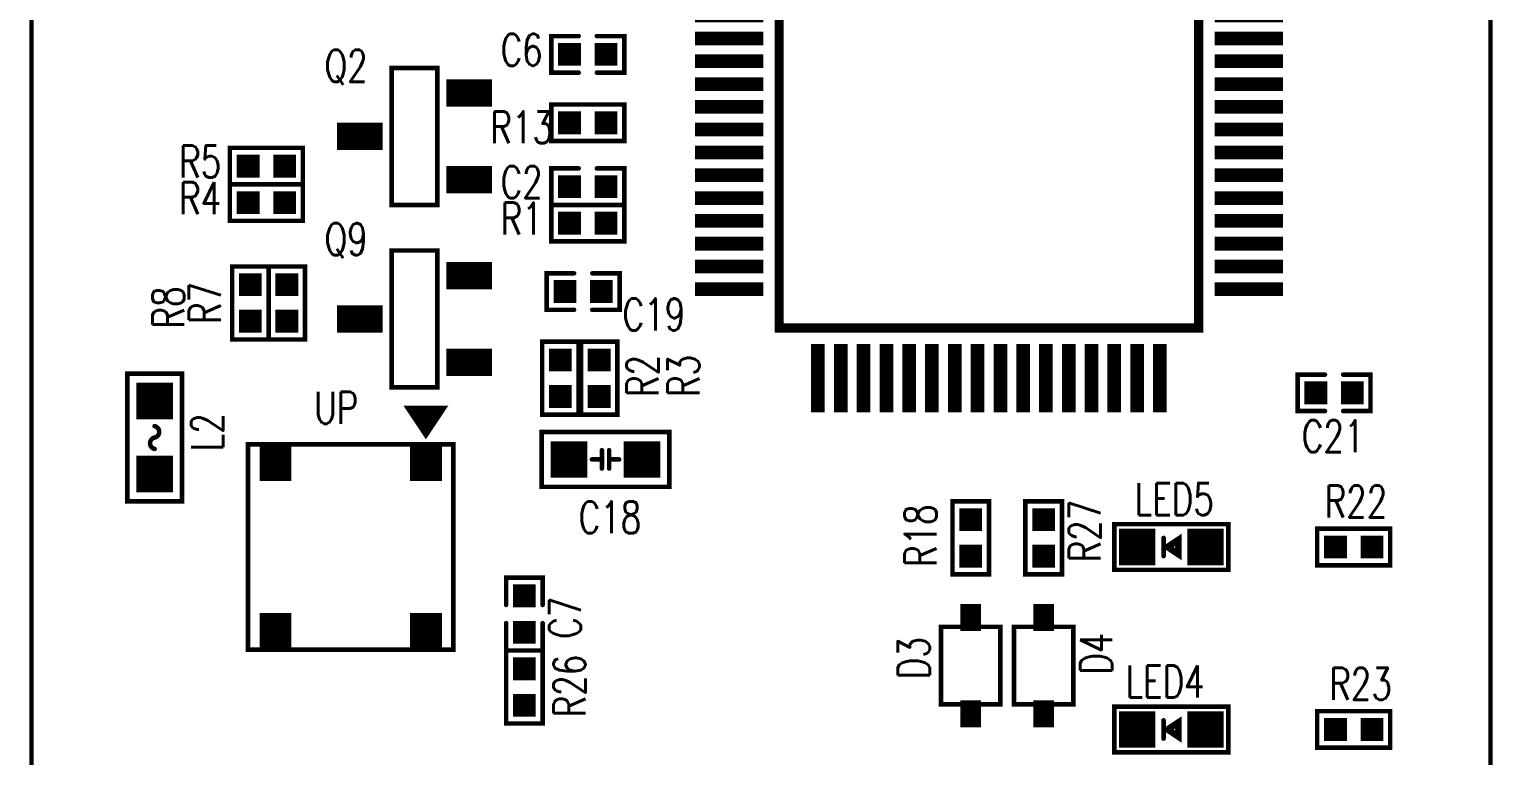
# Model space of a CAD drawing. Extents: x -1.2 to 32.1, y -19.6 to 61.6.
# Drawn here: x -0.05 to 32.05, y 21.42 to 37.35 of the extents above; entities that cross this region are included whole.
import ezdxf
from ezdxf.enums import TextEntityAlignment as Align

# ---------------------------------------------------------------- set-up
doc = ezdxf.new("R2010")
doc.units = 0
doc.header["$MEASUREMENT"] = 0
doc.layers.get('0').update_dxf_attribs({"linetype": 'CONTINUOUS'})
for name, color, linetype in [('BOARD_OUTLINE_00', 254, 'CONTINUOUS'), ('DRIL_NPLTE_THRU_01', 96, 'CONTINUOUS'), ('DRIL_PLTE_THRU_01', 96, 'CONTINUOUS'), ('PADS_INNER', 3, 'CONTINUOUS'), ('PADS_TOP', 3, 'CONTINUOUS'), ('PART_NAME_01', 254, 'CONTINUOUS'), ('PART_TOP_2DLINE_00', 255, 'CONTINUOUS'), ('PART_TOP_2DLINE_01', 255, 'CONTINUOUS'), ('PART_TOP_2DLINE_126', 254, 'CONTINUOUS')]:
    doc.layers.add(name, color=color, linetype=linetype)
doc.styles.add('W0$1', font='simplex', dxfattribs={"width": 0.75})

# ---------------------------------------------------------------- blocks, each defined once
blk = doc.blocks.new('BOARD_1')
at = {"layer": 'BOARD_OUTLINE_00', "const_width": 0.1}
blk.add_lwpolyline([(0, -1), (32, -1), (32, 59), (0, 59)], close=True, dxfattribs=at)
blk = doc.blocks.new('SMOOTH_0$1')
at = {"const_width": 0.05}
blk.add_lwpolyline([(-0.025, 0, 1), (0.025, 0, 1)], format="xyb", close=True, dxfattribs=at)
blk = doc.blocks.new('PART_BODY_TOP_6')
at = {"layer": 'PART_TOP_2DLINE_01', "const_width": 0.1}
for points in [[(-0.2, 0.4), (-0.8, 0.4), (-0.8, -0.4), (-0.2, -0.4)], [(0.2, 0.4), (0.8, 0.4), (0.8, -0.4), (0.2, -0.4)]]:
    blk.add_lwpolyline(points, dxfattribs=at)
at = {"layer": 'PART_TOP_2DLINE_01'}
for p in [(-0.8, 0.4), (-0.2, 0.4), (0.2, 0.4), (0.8, 0.4), (-0.8, -0.4), (-0.2, -0.4), (0.2, -0.4), (0.8, -0.4)]:
    blk.add_blockref('SMOOTH_0$1', p, dxfattribs=at)
blk = doc.blocks.new('DRIL_HOLE_0')
blk.add_lwpolyline([(0, 0, 1), (0, 0, 1)], format="xyb", close=True)
blk = doc.blocks.new('PAD_0')
blk.add_lwpolyline([(0, 0, 1), (0, 0, 1)], format="xyb", close=True)
blk = doc.blocks.new('PAD_1')
at = {"const_width": 0.5}
blk.add_lwpolyline([(-0.25, 0), (0.25, 0)], dxfattribs=at)
blk = doc.blocks.new('STK_TOP_5')
at = {"layer": 'DRIL_NPLTE_THRU_01'}
blk.add_blockref('DRIL_HOLE_0', (0, 0), dxfattribs=at)
at = {"layer": 'PADS_INNER'}
blk.add_blockref('PAD_0', (0, 0), dxfattribs=at)
at = {"layer": 'PADS_TOP'}
blk.add_blockref('PAD_1', (0, 0), dxfattribs=at)
blk = doc.blocks.new('SYM_TOP_4')
for name, p in [('PART_BODY_TOP_6', (0, 0)), ('STK_TOP_5', (-0.4, 0)), ('STK_TOP_5', (0.4, 0))]:
    blk.add_blockref(name, p)
blk = doc.blocks.new('PART_TOP_2')
blk.add_blockref('SYM_TOP_4', (0, 0))
at = {"layer": 'PART_NAME_01', "style": 'W0$1', "width": 0.75}
blk.add_text('C19', height=0.7, rotation=180, dxfattribs=at).set_placement((-1.55, 0.5), align=Align.MIDDLE_CENTER)
blk = doc.blocks.new('PART_TOP_3')
blk.add_blockref('SYM_TOP_4', (0, 0))
at = {"layer": 'PART_NAME_01', "style": 'W0$1', "width": 0.75}
blk.add_text('C2', height=0.7, rotation=180, dxfattribs=at).set_placement((1.45, -0.1), align=Align.MIDDLE_CENTER)
blk = doc.blocks.new('PART_TOP_5')
blk.add_blockref('SYM_TOP_4', (0, 0))
at = {"layer": 'PART_NAME_01', "style": 'W0$1', "width": 0.75}
blk.add_text('C21', height=0.7, dxfattribs=at).set_placement((-0.02, -0.95), align=Align.MIDDLE_CENTER)
blk = doc.blocks.new('PART_TOP_12')
blk.add_blockref('SYM_TOP_4', (0, 0))
at = {"layer": 'PART_NAME_01', "style": 'W0$1', "width": 0.75}
blk.add_text('C6', height=0.7, rotation=180, dxfattribs=at).set_placement((1.45, -0.1), align=Align.MIDDLE_CENTER)
blk = doc.blocks.new('PART_BODY_TOP_7')
at = {"layer": 'PART_TOP_2DLINE_00', "const_width": 0.1}
blk.add_lwpolyline([(-1.4, 0.6), (1.4, 0.6), (1.4, -0.6), (-1.4, -0.6)], close=True, dxfattribs=at)
for points in [[(-0.3, 0), (-0.08, 0)], [(-0.08, 0.2), (-0.08, -0.2)], [(0.08, 0.2), (0.08, -0.2)], [(0.08, 0), (0.3, 0)]]:
    blk.add_lwpolyline(points, dxfattribs=at)
at = {"layer": 'PART_TOP_2DLINE_00'}
for p in [(-1.4, 0.6), (1.4, 0.6), (-0.3, 0), (-0.08, 0.2), (-0.08, 0), (0.08, 0.2), (0.08, 0), (0.3, 0), (-0.08, -0.2), (0.08, -0.2), (-1.4, -0.6), (1.4, -0.6)]:
    blk.add_blockref('SMOOTH_0$1', p, dxfattribs=at)
blk = doc.blocks.new('PAD_2')
at = {"const_width": 0.8}
blk.add_lwpolyline([(-0.4, 0), (0.4, 0)], dxfattribs=at)
blk = doc.blocks.new('STK_TOP_6')
at = {"layer": 'DRIL_NPLTE_THRU_01'}
blk.add_blockref('DRIL_HOLE_0', (0, 0), dxfattribs=at)
at = {"layer": 'PADS_INNER'}
blk.add_blockref('PAD_0', (0, 0), dxfattribs=at)
at = {"layer": 'PADS_TOP'}
blk.add_blockref('PAD_2', (0, 0), dxfattribs=at)
blk = doc.blocks.new('SYM_TOP_5')
for name, p in [('PART_BODY_TOP_7', (0, 0)), ('STK_TOP_6', (-0.8, 0)), ('STK_TOP_6', (0.8, 0))]:
    blk.add_blockref(name, p)
blk = doc.blocks.new('PART_TOP_17')
blk.add_blockref('SYM_TOP_5', (0, 0))
at = {"layer": 'PART_NAME_01', "style": 'W0$1', "width": 0.75}
blk.add_text('C18', height=0.7, rotation=180, dxfattribs=at).set_placement((0.59, 1.62))
blk = doc.blocks.new('PART_BODY_TOP_14')
at = {"layer": 'PART_TOP_2DLINE_00', "const_width": 0.1}
blk.add_lwpolyline([(-1.5, 0.5), (1.5, 0.5), (1.5, -0.5), (-1.5, -0.5)], close=True, dxfattribs=at)
at = {"layer": 'PART_TOP_2DLINE_00'}
for p in [(-1.5, 0.5), (1.5, 0.5), (-1.5, -0.5), (1.5, -0.5)]:
    blk.add_blockref('SMOOTH_0$1', p, dxfattribs=at)
blk = doc.blocks.new('PAD_3')
at = {"const_width": 0.6}
blk.add_lwpolyline([(-0.5, 0), (0.5, 0)], dxfattribs=at)
blk = doc.blocks.new('STK_TOP_7')
at = {"layer": 'DRIL_NPLTE_THRU_01'}
blk.add_blockref('DRIL_HOLE_0', (0, 0), dxfattribs=at)
at = {"layer": 'PADS_INNER'}
blk.add_blockref('PAD_0', (0, 0), dxfattribs=at)
at = {"layer": 'PADS_TOP', "rotation": 90}
blk.add_blockref('PAD_3', (0, 0), dxfattribs=at)
blk = doc.blocks.new('SYM_TOP_12')
for name, p in [('STK_TOP_7', (0, 1.2)), ('PART_BODY_TOP_14', (0, 0)), ('STK_TOP_7', (-0.95, -1.2)), ('STK_TOP_7', (0.95, -1.2))]:
    blk.add_blockref(name, p)
blk = doc.blocks.new('PART_TOP_21')
blk.add_blockref('SYM_TOP_12', (0, 0))
at = {"layer": 'PART_NAME_01', "style": 'W0$1', "width": 0.75}
blk.add_text('Q2', height=0.7, rotation=270, dxfattribs=at).set_placement((1.55, 1.5), align=Align.MIDDLE_CENTER)
blk = doc.blocks.new('PART_BODY_TOP_10')
at = {"layer": 'PART_TOP_2DLINE_01', "const_width": 0.1}
blk.add_lwpolyline([(-0.8, 0.4), (0.8, 0.4), (0.8, -0.4), (-0.8, -0.4)], close=True, dxfattribs=at)
at = {"layer": 'PART_TOP_2DLINE_01'}
for p in [(-0.8, 0.4), (0.8, 0.4), (-0.8, -0.4), (0.8, -0.4)]:
    blk.add_blockref('SMOOTH_0$1', p, dxfattribs=at)
blk = doc.blocks.new('STK_TOP_8')
at = {"layer": 'DRIL_NPLTE_THRU_01'}
blk.add_blockref('DRIL_HOLE_0', (0, 0), dxfattribs=at)
at = {"layer": 'PADS_INNER'}
blk.add_blockref('PAD_0', (0, 0), dxfattribs=at)
at = {"layer": 'PADS_TOP'}
blk.add_blockref('PAD_1', (0, 0), dxfattribs=at)
blk = doc.blocks.new('SYM_TOP_8')
for name, p in [('PART_BODY_TOP_10', (0, 0)), ('STK_TOP_8', (-0.4, 0)), ('STK_TOP_8', (0.4, 0))]:
    blk.add_blockref(name, p)
blk = doc.blocks.new('PART_TOP_23')
blk.add_blockref('SYM_TOP_8', (0, 0))
at = {"layer": 'PART_NAME_01', "style": 'W0$1', "width": 0.75}
blk.add_text('R1', height=0.7, rotation=180, dxfattribs=at).set_placement((1.45, -0.1), align=Align.MIDDLE_CENTER)
blk = doc.blocks.new('PART_TOP_27')
blk.add_blockref('SYM_TOP_8', (0, 0))
at = {"layer": 'PART_NAME_01', "style": 'W0$1', "width": 0.75}
blk.add_text('R13', height=0.7, rotation=180, dxfattribs=at).set_placement((1.45, 0.1), align=Align.MIDDLE_CENTER)
blk = doc.blocks.new('PART_TOP_30')
blk.add_blockref('SYM_TOP_8', (0, 0))
at = {"layer": 'PART_NAME_01', "style": 'W0$1', "width": 0.75}
blk.add_text('R2', height=0.7, dxfattribs=at).set_placement((0.05, -1.8), align=Align.MIDDLE_CENTER)
blk = doc.blocks.new('PART_TOP_35')
blk.add_blockref('SYM_TOP_8', (0, 0))
at = {"layer": 'PART_NAME_01', "style": 'W0$1', "width": 0.75}
blk.add_text('R3', height=0.7, dxfattribs=at).set_placement((0.05, -1.85), align=Align.MIDDLE_CENTER)
blk = doc.blocks.new('PART_TOP_36')
blk.add_blockref('SYM_TOP_8', (0, 0))
at = {"layer": 'PART_NAME_01', "style": 'W0$1', "width": 0.75}
blk.add_text('R4', height=0.7, dxfattribs=at).set_placement((-1.45, 0.1), align=Align.MIDDLE_CENTER)
blk = doc.blocks.new('PART_TOP_37')
blk.add_blockref('SYM_TOP_8', (0, 0))
at = {"layer": 'PART_NAME_01', "style": 'W0$1', "width": 0.75}
blk.add_text('R5', height=0.7, rotation=180, dxfattribs=at).set_placement((1.45, -0.1), align=Align.MIDDLE_CENTER)
blk = doc.blocks.new('PART_TOP_39')
blk.add_blockref('SYM_TOP_8', (0, 0))
at = {"layer": 'PART_NAME_01', "style": 'W0$1', "width": 0.75}
blk.add_text('R7', height=0.7, rotation=180, dxfattribs=at).set_placement((0, -1.8), align=Align.MIDDLE_CENTER)
blk = doc.blocks.new('PART_TOP_40')
blk.add_blockref('SYM_TOP_8', (0, 0))
at = {"layer": 'PART_NAME_01', "style": 'W0$1', "width": 0.75}
blk.add_text('R8', height=0.7, rotation=180, dxfattribs=at).set_placement((0.1, -1.8), align=Align.MIDDLE_CENTER)
blk = doc.blocks.new('SMOOTH_0$2')
at = {"const_width": 0.1}
blk.add_lwpolyline([(-0.05, 0, 1), (0.05, 0, 1)], format="xyb", close=True, dxfattribs=at)
blk = doc.blocks.new('PART_BODY_TOP_11')
at = {"layer": 'PART_TOP_2DLINE_00'}
for points, const_width in [([(-6.325, 4.4, 1), (-6.075, 4.4, 1)], 0.25), ([(-3.95, 3.7, 1), (-3.45, 3.7, 1)], 0.5)]:
    blk.add_lwpolyline(points, format="xyb", close=True, dxfattribs=dict(at, const_width=const_width))
at = {"layer": 'PART_TOP_2DLINE_00', "const_width": 0.2}
blk.add_lwpolyline([(-4.6, -4.6), (-4.6, 4.6), (4.6, 4.6), (4.6, -4.6)], close=True, dxfattribs=at)
at = {"layer": 'PART_TOP_2DLINE_00'}
for p in [(-4.6, 4.6), (4.6, 4.6), (-4.6, -4.6), (4.6, -4.6)]:
    blk.add_blockref('SMOOTH_0$2', p, dxfattribs=at)
blk = doc.blocks.new('PAD_4')
at = {"const_width": 0.3}
blk.add_lwpolyline([(-0.75, 0), (0.75, 0)], dxfattribs=at)
blk = doc.blocks.new('STK_TOP_9')
at = {"layer": 'DRIL_NPLTE_THRU_01'}
blk.add_blockref('DRIL_HOLE_0', (0, 0), dxfattribs=at)
at = {"layer": 'PADS_INNER'}
blk.add_blockref('PAD_0', (0, 0), dxfattribs=at)
at = {"layer": 'PADS_TOP'}
blk.add_blockref('PAD_4', (0, 0), dxfattribs=at)
blk = doc.blocks.new('STK_TOP_10')
at = {"layer": 'DRIL_NPLTE_THRU_01'}
blk.add_blockref('DRIL_HOLE_0', (0, 0), dxfattribs=at)
at = {"layer": 'PADS_INNER'}
blk.add_blockref('PAD_0', (0, 0), dxfattribs=at)
at = {"layer": 'PADS_TOP', "rotation": 90}
blk.add_blockref('PAD_4', (0, 0), dxfattribs=at)
blk = doc.blocks.new('SYM_TOP_9')
for name, p in [('STK_TOP_10', (-3.75, 5.7)), ('STK_TOP_10', (-3.25, 5.7)), ('STK_TOP_10', (-2.75, 5.7)), ('STK_TOP_10', (-2.25, 5.7)), ('STK_TOP_10', (-1.75, 5.7)), ('STK_TOP_10', (-1.25, 5.7)), ('STK_TOP_10', (-0.75, 5.7)), ('STK_TOP_10', (-0.25, 5.7)), ('STK_TOP_10', (0.25, 5.7)), ('STK_TOP_10', (0.75, 5.7)), ('STK_TOP_10', (1.25, 5.7)), ('STK_TOP_10', (1.75, 5.7)), ('STK_TOP_10', (2.25, 5.7)), ('STK_TOP_10', (2.75, 5.7)), ('STK_TOP_10', (3.25, 5.7)), ('STK_TOP_10', (3.75, 5.7)), ('PART_BODY_TOP_11', (0, 0)), ('STK_TOP_9', (-5.7, 3.75)), ('STK_TOP_9', (5.7, 3.75)), ('STK_TOP_9', (-5.7, 3.25)), ('STK_TOP_9', (5.7, 3.25)), ('STK_TOP_9', (-5.7, 2.75)), ('STK_TOP_9', (5.7, 2.75)), ('STK_TOP_9', (-5.7, 2.25)), ('STK_TOP_9', (5.7, 2.25)), ('STK_TOP_9', (-5.7, 1.75)), ('STK_TOP_9', (5.7, 1.75)), ('STK_TOP_9', (-5.7, 1.25)), ('STK_TOP_9', (5.7, 1.25)), ('STK_TOP_9', (-5.7, 0.75)), ('STK_TOP_9', (5.7, 0.75)), ('STK_TOP_9', (-5.7, 0.25)), ('STK_TOP_9', (5.7, 0.25)), ('STK_TOP_9', (-5.7, -0.25)), ('STK_TOP_9', (5.7, -0.25)), ('STK_TOP_9', (-5.7, -0.75)), ('STK_TOP_9', (5.7, -0.75)), ('STK_TOP_9', (-5.7, -1.25)), ('STK_TOP_9', (5.7, -1.25)), ('STK_TOP_9', (-5.7, -1.75)), ('STK_TOP_9', (5.7, -1.75)), ('STK_TOP_9', (-5.7, -2.25)), ('STK_TOP_9', (5.7, -2.25)), ('STK_TOP_9', (-5.7, -2.75)), ('STK_TOP_9', (5.7, -2.75)), ('STK_TOP_9', (-5.7, -3.25)), ('STK_TOP_9', (5.7, -3.25)), ('STK_TOP_9', (-5.7, -3.75)), ('STK_TOP_9', (5.7, -3.75)), ('STK_TOP_10', (-3.75, -5.7)), ('STK_TOP_10', (-3.25, -5.7)), ('STK_TOP_10', (-2.75, -5.7)), ('STK_TOP_10', (-2.25, -5.7)), ('STK_TOP_10', (-1.75, -5.7)), ('STK_TOP_10', (-1.25, -5.7)), ('STK_TOP_10', (-0.75, -5.7)), ('STK_TOP_10', (-0.25, -5.7)), ('STK_TOP_10', (0.25, -5.7)), ('STK_TOP_10', (0.75, -5.7)), ('STK_TOP_10', (1.25, -5.7)), ('STK_TOP_10', (1.75, -5.7)), ('STK_TOP_10', (2.25, -5.7)), ('STK_TOP_10', (2.75, -5.7)), ('STK_TOP_10', (3.25, -5.7)), ('STK_TOP_10', (3.75, -5.7))]:
    blk.add_blockref(name, p)
blk = doc.blocks.new('PART_TOP_42')
blk.add_blockref('SYM_TOP_9', (0, 0))
at = {"layer": 'PART_NAME_01', "style": 'W0$1', "width": 0.75}
blk.add_text('U1', height=0.7, rotation=90, dxfattribs=at).set_placement((-6.52, 5.9), align=Align.MIDDLE_CENTER)
blk = doc.blocks.new('PART_BODY_TOP_9')
at = {"layer": 'PART_TOP_2DLINE_00', "const_width": 0.1}
blk.add_lwpolyline([(-1.5, 0.5), (1.5, 0.5), (1.5, -0.5), (-1.5, -0.5)], close=True, dxfattribs=at)
at = {"layer": 'PART_TOP_2DLINE_00'}
for p in [(-1.5, 0.5), (1.5, 0.5), (-1.5, -0.5), (1.5, -0.5)]:
    blk.add_blockref('SMOOTH_0$1', p, dxfattribs=at)
blk = doc.blocks.new('SYM_TOP_7')
for name, p in [('STK_TOP_7', (0, 1.2)), ('PART_BODY_TOP_9', (0, 0)), ('STK_TOP_7', (-0.95, -1.2)), ('STK_TOP_7', (0.95, -1.2))]:
    blk.add_blockref(name, p)
blk = doc.blocks.new('PART_TOP_52')
blk.add_blockref('SYM_TOP_7', (0, 0))
at = {"layer": 'PART_NAME_01', "style": 'W0$1', "width": 0.75}
blk.add_text('Q9', height=0.7, rotation=270, dxfattribs=at).set_placement((1.75, 1.5), align=Align.MIDDLE_CENTER)
blk = doc.blocks.new('PART_TOP_54')
blk.add_blockref('SYM_TOP_8', (0, 0))
at = {"layer": 'PART_NAME_01', "style": 'W0$1', "width": 0.75}
blk.add_text('R18', height=0.7, dxfattribs=at).set_placement((0.05, 1.1), align=Align.MIDDLE_CENTER)
blk = doc.blocks.new('PART_TOP_55')
blk.add_blockref('SYM_TOP_8', (0, 0))
at = {"layer": 'PART_NAME_01', "style": 'W0$1', "width": 0.75}
blk.add_text('R27', height=0.7, dxfattribs=at).set_placement((0.15, -0.9), align=Align.MIDDLE_CENTER)
blk = doc.blocks.new('PART_BODY_TOP_20')
at = {"layer": 'PART_TOP_2DLINE_00', "const_width": 0.1}
blk.add_lwpolyline([(-1.4, 0.6), (1.4, 0.6), (1.4, -0.6), (-1.4, -0.6)], close=True, dxfattribs=at)
for points in [[(-0.25, 0, -0.799719), (0, 0)], [(0.25, 0, -0.799719), (0, 0)]]:
    blk.add_lwpolyline(points, format="xyb", dxfattribs=at)
at = {"layer": 'PART_TOP_2DLINE_00'}
for p in [(-1.4, 0.6), (1.4, 0.6), (-0.25, 0), (0, 0), (0, 0), (0.25, 0), (-1.4, -0.6), (1.4, -0.6)]:
    blk.add_blockref('SMOOTH_0$1', p, dxfattribs=at)
blk = doc.blocks.new('SYM_TOP_18')
for name, p in [('PART_BODY_TOP_20', (0, 0)), ('STK_TOP_6', (-0.8, 0)), ('STK_TOP_6', (0.8, 0))]:
    blk.add_blockref(name, p)
blk = doc.blocks.new('PART_TOP_56')
blk.add_blockref('SYM_TOP_18', (0, 0))
at = {"layer": 'PART_NAME_01', "style": 'W0$1', "width": 0.75}
blk.add_text('L2', height=0.7, rotation=180, dxfattribs=at).set_placement((0.3, 1.5))
blk = doc.blocks.new('PART_BODY_TOP_22')
at = {"layer": 'PART_TOP_2DLINE_01', "const_width": 0.1}
blk.add_lwpolyline([(-3.05, 2.05), (-2.45, 1.65), (-3.05, 1.25)], close=True, dxfattribs=at)
for points in [[(-3.05, 1.95), (-2.9, 1.95)], [(-3.05, 1.85), (-2.75, 1.85)], [(-3.05, 1.75), (-2.6, 1.75)], [(-3.05, 1.65), (-2.45, 1.65)], [(-3.05, 1.55), (-2.6, 1.55)], [(-3.05, 1.45), (-2.75, 1.45)], [(-3.05, 1.35), (-2.9, 1.35)]]:
    blk.add_lwpolyline(points, dxfattribs=at)
at = {"layer": 'PART_TOP_2DLINE_126', "const_width": 0.1}
for points in [[(-2.25, 2.25), (2.25, 2.25), (2.25, -2.25), (-2.25, -2.25)], [(-2.25, -2.25), (2.25, -2.25), (2.25, 2.25), (-2.25, 2.25)]]:
    blk.add_lwpolyline(points, close=True, dxfattribs=at)
at = {"layer": 'PART_TOP_2DLINE_01'}
for p in [(-3.05, 2.05), (-3.05, 1.95), (-2.9, 1.95), (-3.05, 1.85), (-3.05, 1.75), (-3.05, 1.65), (-2.75, 1.85), (-2.6, 1.75), (-2.45, 1.65), (-2.45, 1.65), (-3.05, 1.55), (-3.05, 1.45), (-3.05, 1.35), (-3.05, 1.25), (-2.9, 1.35), (-2.75, 1.45), (-2.6, 1.55)]:
    blk.add_blockref('SMOOTH_0$1', p, dxfattribs=at)
at = {"layer": 'PART_TOP_2DLINE_126'}
for p in [(-2.25, 2.25), (-2.25, 2.25), (2.25, 2.25), (2.25, 2.25), (-2.25, -2.25), (-2.25, -2.25), (2.25, -2.25), (2.25, -2.25)]:
    blk.add_blockref('SMOOTH_0$1', p, dxfattribs=at)
blk = doc.blocks.new('PAD_15')
at = {"const_width": 0.7}
blk.add_lwpolyline([(-0.425, 0), (0.425, 0)], dxfattribs=at)
blk = doc.blocks.new('STK_TOP_22')
at = {"layer": 'DRIL_NPLTE_THRU_01'}
blk.add_blockref('DRIL_HOLE_0', (0, 0), dxfattribs=at)
at = {"layer": 'PADS_INNER'}
blk.add_blockref('PAD_0', (0, 0), dxfattribs=at)
at = {"layer": 'PADS_TOP'}
blk.add_blockref('PAD_15', (0, 0), dxfattribs=at)
blk = doc.blocks.new('SYM_TOP_20')
for name, p in [('PART_BODY_TOP_22', (0, 0)), ('STK_TOP_22', (-1.875, 1.65)), ('STK_TOP_22', (1.875, 1.65)), ('STK_TOP_22', (-1.875, -1.65)), ('STK_TOP_22', (1.875, -1.65))]:
    blk.add_blockref(name, p)
blk = doc.blocks.new('PART_TOP_60')
blk.add_blockref('SYM_TOP_20', (0, 0))
at = {"layer": 'PART_NAME_01', "style": 'W0$1', "width": 0.75}
blk.add_text('UP', height=0.7, rotation=90, dxfattribs=at).set_placement((-2.7, -0.8))
blk = doc.blocks.new('PART_TOP_63')
blk.add_blockref('SYM_TOP_8', (0, 0))
at = {"layer": 'PART_NAME_01', "style": 'W0$1', "width": 0.75}
blk.add_text('R22', height=0.7, dxfattribs=at).set_placement((0.05, 1), align=Align.MIDDLE_CENTER)
blk = doc.blocks.new('PART_TOP_64')
blk.add_blockref('SYM_TOP_8', (0, 0))
at = {"layer": 'PART_NAME_01', "style": 'W0$1', "width": 0.75}
blk.add_text('R23', height=0.7, dxfattribs=at).set_placement((0.15, 1), align=Align.MIDDLE_CENTER)
blk = doc.blocks.new('PART_BODY_TOP_23')
at = {"layer": 'PART_TOP_2DLINE_01', "const_width": 0.1}
for points in [[(-1.249, 0.5), (1.25, 0.5), (1.25, -0.501), (-1.249, -0.501)], [(-0.12, 0), (0.18, 0.2), (0.18, -0.2)]]:
    blk.add_lwpolyline(points, close=True, dxfattribs=at)
for points in [[(-0.17, 0.2), (-0.17, -0.2)], [(0, 0), (0.11, 0.07), (0.11, -0.07), (0, 0)]]:
    blk.add_lwpolyline(points, dxfattribs=at)
at = {"layer": 'PART_TOP_2DLINE_01'}
for p in [(-1.249, 0.5), (1.25, 0.5), (-0.17, 0.2), (-0.12, 0), (0, 0), (0, 0), (0.11, 0.07), (0.18, 0.2), (-0.17, -0.2), (0.11, -0.07), (0.18, -0.2), (-1.249, -0.501), (1.25, -0.501)]:
    blk.add_blockref('SMOOTH_0$1', p, dxfattribs=at)
blk = doc.blocks.new('STK_TOP_23')
at = {"layer": 'DRIL_NPLTE_THRU_01'}
blk.add_blockref('DRIL_HOLE_0', (0, 0), dxfattribs=at)
at = {"layer": 'PADS_INNER'}
blk.add_blockref('PAD_0', (0, 0), dxfattribs=at)
at = {"layer": 'PADS_TOP'}
blk.add_blockref('PAD_2', (0, 0), dxfattribs=at)
blk = doc.blocks.new('SYM_TOP_21')
for name, p in [('STK_TOP_23', (-0.75, 0)), ('PART_BODY_TOP_23', (0, 0)), ('STK_TOP_23', (0.75, 0))]:
    blk.add_blockref(name, p)
blk = doc.blocks.new('PART_TOP_66')
blk.add_blockref('SYM_TOP_21', (0, 0))
at = {"layer": 'PART_NAME_01', "style": 'W0$1', "width": 0.75}
blk.add_text('LED4', height=0.7, dxfattribs=at).set_placement((-1, 0.7))
blk = doc.blocks.new('PART_TOP_67')
blk.add_blockref('SYM_TOP_21', (0, 0))
at = {"layer": 'PART_NAME_01', "style": 'W0$1', "width": 0.75}
blk.add_text('LED5', height=0.7, dxfattribs=at).set_placement((-0.8, 0.7))
blk = doc.blocks.new('PART_TOP_70')
blk.add_blockref('SYM_TOP_4', (0, 0))
at = {"layer": 'PART_NAME_01', "style": 'W0$1', "width": 0.75}
blk.add_text('C7', height=0.7, rotation=180, dxfattribs=at).set_placement((0.08, 0.89), align=Align.MIDDLE_CENTER)
blk = doc.blocks.new('PART_TOP_73')
blk.add_blockref('SYM_TOP_8', (0, 0))
at = {"layer": 'PART_NAME_01', "style": 'W0$1', "width": 0.75}
blk.add_text('R26', height=0.7, rotation=180, dxfattribs=at).set_placement((-0.02, 0.99), align=Align.MIDDLE_CENTER)
blk = doc.blocks.new('PART_BODY_TOP_29')
at = {"layer": 'PART_TOP_2DLINE_00', "const_width": 0.1}
blk.add_lwpolyline([(-0.85, -0.65), (0.85, -0.65), (0.85, 0.65), (-0.85, 0.65)], close=True, dxfattribs=at)
at = {"layer": 'PART_TOP_2DLINE_00'}
for p in [(-0.85, 0.65), (0.85, 0.65), (-0.85, -0.65), (0.85, -0.65)]:
    blk.add_blockref('SMOOTH_0$1', p, dxfattribs=at)
blk = doc.blocks.new('PAD_25')
at = {"const_width": 0.45}
blk.add_lwpolyline([(-0.295, 0), (0.295, 0)], dxfattribs=at)
blk = doc.blocks.new('STK_TOP_31')
at = {"layer": 'DRIL_PLTE_THRU_01'}
blk.add_blockref('DRIL_HOLE_0', (0, 0), dxfattribs=at)
at = {"layer": 'PADS_INNER'}
blk.add_blockref('PAD_0', (0, 0), dxfattribs=at)
at = {"layer": 'PADS_TOP'}
blk.add_blockref('PAD_25', (0, 0), dxfattribs=at)
blk = doc.blocks.new('SYM_TOP_27')
for name, p in [('PART_BODY_TOP_29', (0, 0)), ('STK_TOP_31', (-1.055, 0)), ('STK_TOP_31', (1.055, 0))]:
    blk.add_blockref(name, p)
blk = doc.blocks.new('PART_TOP_82')
blk.add_blockref('SYM_TOP_27', (0, 0))
at = {"layer": 'PART_NAME_01', "style": 'W0$1', "width": 0.75}
blk.add_text('D3', height=0.7, rotation=180, dxfattribs=at).set_placement((0.3, -0.9))
blk = doc.blocks.new('PART_TOP_83')
blk.add_blockref('SYM_TOP_27', (0, 0))
at = {"layer": 'PART_NAME_01', "style": 'W0$1', "width": 0.75}
blk.add_text('D4', height=0.7, rotation=180, dxfattribs=at).set_placement((0.2, 1.5))

msp = doc.modelspace()

# ---------------------------------------------------------------- block references
for name, p in [('BOARD_1', (0, 1)), ('PART_TOP_36', (5.15, 33.55)), ('PART_TOP_5', (28.57, 29.38)), ('PART_TOP_67', (25, 26)), ('PART_TOP_63', (29, 26)), ('PART_TOP_66', (25, 22)), ('PART_TOP_64', (29, 22))]:
    msp.add_blockref(name, p)
for name, p, rotation in [('PART_TOP_42', (21, 35.4), 270), ('PART_TOP_12', (12.2, 36.8), 180), ('PART_TOP_21', (8.4, 35), 90), ('PART_TOP_27', (12.2, 35.3), 180), ('PART_TOP_37', (5.15, 34.35), 180), ('PART_TOP_3', (12.2, 33.9), 180), ('PART_TOP_23', (12.2, 33.1), 180), ('PART_TOP_52', (8.4, 31), 90), ('PART_TOP_40', (4.8, 31.35), 270), ('PART_TOP_39', (5.6, 31.35), 270), ('PART_TOP_2', (12.1, 31.6), 180), ('PART_TOP_30', (11.6, 29.7), 90), ('PART_TOP_35', (12.45, 29.7), 90), ('PART_TOP_56', (2.7, 28.4), 270), ('PART_TOP_60', (7, 26), 270), ('PART_TOP_17', (12.59, 27.92), 180), ('PART_TOP_54', (20.6, 26.2), 90), ('PART_TOP_55', (22.2, 26.2), 90), ('PART_TOP_70', (10.81, 24.53), 270), ('PART_TOP_82', (20.6, 23.4), 270), ('PART_TOP_83', (22.2, 23.4), 270), ('PART_TOP_73', (10.81, 22.93), 270)]:
    msp.add_blockref(name, p, dxfattribs=dict(rotation=rotation))

doc.saveas('drawing.dxf')
